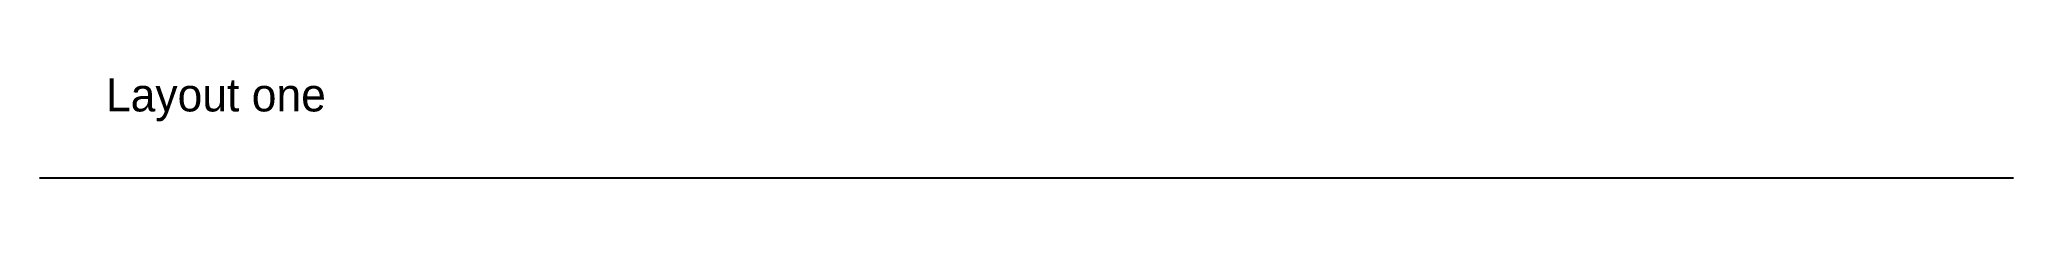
# Paper-space layout 'Layout1' of a CAD drawing. Header units: millimetres. Extents: x 0 to 297, y 0 to 15.
import ezdxf

# ---------------------------------------------------------------- set-up
doc = ezdxf.new("R2010")
doc.units = ezdxf.units.MM

psp = doc.layouts.get("Layout1")

# ---------------------------------------------------------------- linework, layer by layer
psp.add_line((0, 0), (297, 0))

# ---------------------------------------------------------------- texts
psp.add_text('Layout one', height=5).set_placement((10, 10))

doc.saveas('drawing.dxf')
